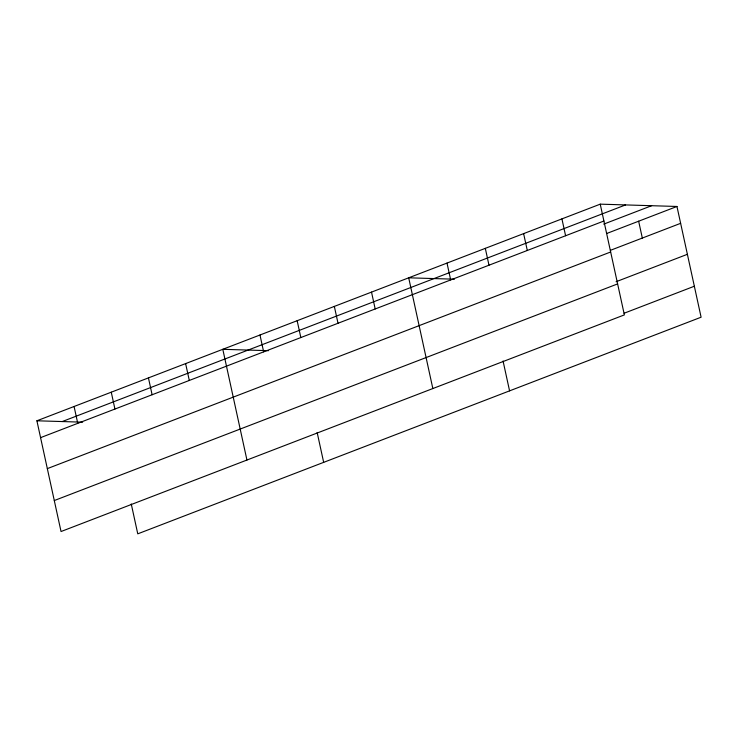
<?xml version="1.0" encoding="UTF-8"?>
<svg xmlns="http://www.w3.org/2000/svg" width="738" height="738" viewBox="0 0 738 738"><rect width="100%" height="100%" fill="white"/><g stroke="black" fill="none" stroke-linecap="round" stroke-linejoin="round"><path stroke-width="1.11" d="M600.234 204.158L624.376 314.895L61.042 531.526L36.9 420.789L600.234 204.158L676.958 206.474L701.1 317.211L137.766 533.842L131.253 503.971M62.223 421.555L625.547 204.924M40.572 437.643L603.905 221.013M603.749 224.121L651.636 205.708M606.728 233.485L676.958 206.474M610.4 250.339L680.63 223.328M47.333 468.621L610.658 251.99M616.092 281.722L687.382 254.306M54.289 500.548L617.623 283.909M624.117 313.235L694.347 286.233M454.433 279.195L408.695 277.811L432.846 388.548M268.531 350.679L222.802 349.305L246.944 460.032M36.9 420.789L82.638 422.173M638.647 221.206L642.328 238.06M561.922 218.891L565.594 235.745M523.62 233.614L527.292 250.468M485.309 248.346L488.99 265.2M503.058 360.993L509.571 390.863M447.007 263.079L450.678 279.933M371.518 292.11L375.19 308.964M334.342 306.408L338.013 323.262M297.156 320.707L300.836 337.561M317.156 432.477L323.668 462.357M259.979 335.006L263.651 351.86M185.616 363.594L189.297 380.448M148.439 377.893L152.111 394.747M111.263 392.192L114.934 409.046M74.077 406.49L77.758 423.344"/></g></svg>
